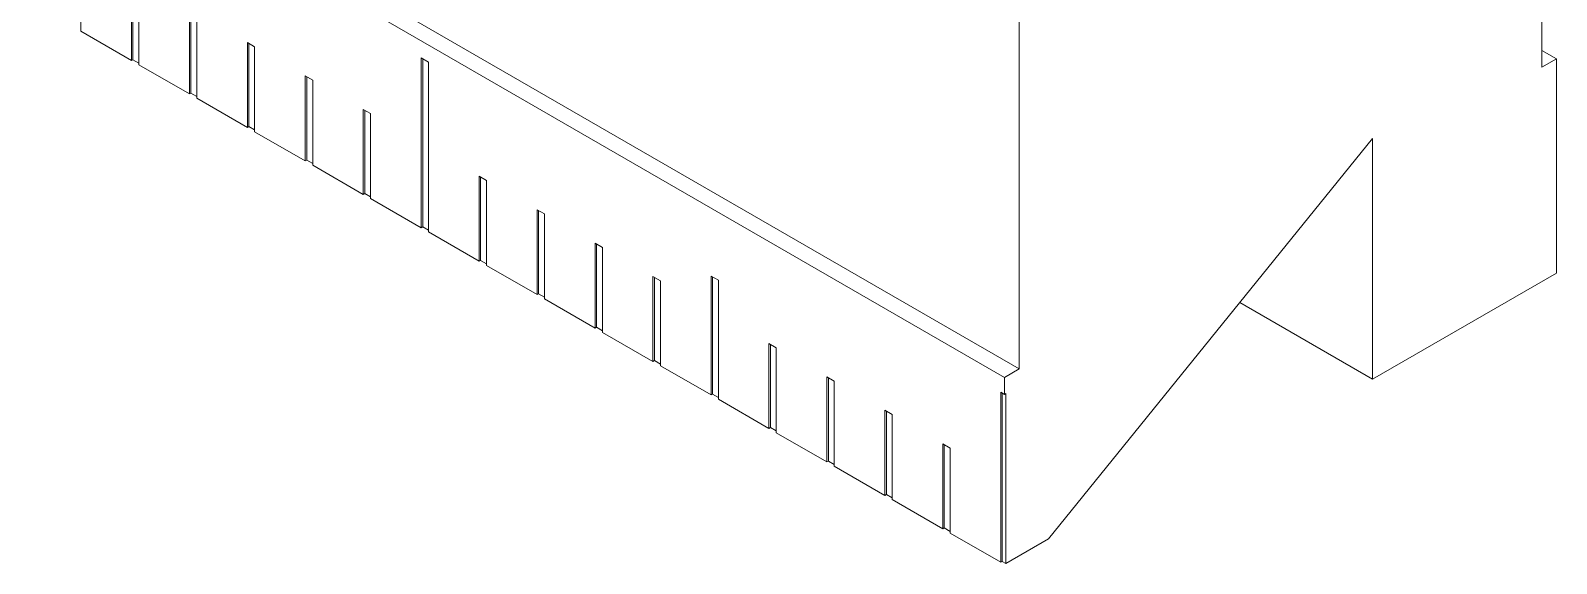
# Model space of a CAD drawing. Header units: millimetres. Extents: x 2 to 278, y 1 to 215.
# Drawn here: x 256.51 to 268.92, y 152.71 to 157.04 of the extents above; entities that cross this region are included whole.
import ezdxf

# ---------------------------------------------------------------- set-up
doc = ezdxf.new("R2010")
doc.units = ezdxf.units.MM

msp = doc.modelspace()

# ---------------------------------------------------------------- linework, layer by layer
at = {"color": 7, "linetype": 'Continuous', "lineweight": 0}
for p, q in [((193.718, 195.04), (264.429, 154.22)), ((193.838, 195.109), (264.548, 154.289)), ((268.799, 163.628), (268.799, 156.743)), ((264.548, 154.289), (264.548, 161.174)), ((257.328, 156.798), (257.328, 157.766)), ((257.34, 156.805), (257.34, 157.759)), ((256.916, 157.036), (256.916, 157.727)), ((257.388, 156.763), (257.388, 157.731)), ((257.799, 156.526), (257.799, 157.217)), ((257.811, 156.533), (257.811, 157.21)), ((257.859, 156.491), (257.859, 157.183)), ((256.916, 157.036), (257.328, 156.798)), ((258.271, 156.945), (258.33, 156.91)), ((258.271, 156.254), (258.271, 156.945)), ((258.282, 156.261), (258.282, 156.938)), ((258.33, 156.219), (258.33, 156.91)), ((257.34, 156.805), (257.328, 156.798)), ((257.34, 156.805), (257.388, 156.777)), ((257.388, 156.763), (257.799, 156.526)), ((259.685, 156.82), (259.745, 156.785)), ((259.685, 155.437), (259.685, 156.82)), ((259.697, 155.444), (259.697, 156.813)), ((259.745, 155.403), (259.745, 156.785)), ((268.799, 156.881), (268.919, 156.812)), ((268.799, 156.743), (268.919, 156.812)), ((268.919, 156.812), (268.919, 155.069)), ((258.742, 156.673), (258.802, 156.638)), ((258.742, 155.982), (258.742, 156.673)), ((258.754, 155.988), (258.754, 156.666)), ((257.811, 156.533), (257.799, 156.526)), ((257.811, 156.533), (257.859, 156.505)), ((258.802, 155.947), (258.802, 156.638)), ((257.859, 156.491), (258.271, 156.254)), ((259.213, 156.401), (259.273, 156.366)), ((259.213, 155.709), (259.213, 156.401)), ((259.225, 155.716), (259.225, 156.394)), ((259.273, 155.675), (259.273, 156.366)), ((258.282, 156.261), (258.271, 156.254)), ((258.282, 156.261), (258.33, 156.233)), ((258.33, 156.219), (258.742, 155.982)), ((267.422, 156.165), (264.788, 152.906)), ((267.422, 154.205), (267.422, 156.165)), ((258.754, 155.988), (258.742, 155.982)), ((258.754, 155.988), (258.802, 155.961)), ((258.802, 155.947), (259.213, 155.709)), ((260.156, 155.856), (260.216, 155.822)), ((260.156, 155.165), (260.156, 155.856)), ((260.168, 155.172), (260.168, 155.85)), ((260.216, 155.131), (260.216, 155.822)), ((259.225, 155.716), (259.213, 155.709)), ((259.225, 155.716), (259.273, 155.689)), ((259.273, 155.675), (259.685, 155.437)), ((260.628, 155.584), (260.687, 155.55)), ((260.628, 154.893), (260.628, 155.584)), ((260.64, 154.9), (260.64, 155.577)), ((260.687, 154.858), (260.687, 155.55)), ((259.697, 155.444), (259.685, 155.437)), ((259.697, 155.444), (259.745, 155.417)), ((259.745, 155.403), (260.156, 155.165)), ((261.099, 155.312), (261.159, 155.278)), ((261.099, 154.621), (261.099, 155.312)), ((261.111, 154.628), (261.111, 155.305)), ((261.159, 154.586), (261.159, 155.278)), ((260.168, 155.172), (260.156, 155.165)), ((260.168, 155.172), (260.216, 155.144)), ((260.216, 155.131), (260.628, 154.893)), ((261.57, 155.04), (261.63, 155.005)), ((261.57, 154.349), (261.57, 155.04)), ((261.582, 154.356), (261.582, 155.033)), ((262.042, 155.044), (262.102, 155.01)), ((262.042, 154.077), (262.042, 155.044)), ((262.054, 154.083), (262.054, 155.038)), ((268.919, 155.069), (267.422, 154.205)), ((261.63, 154.314), (261.63, 155.005)), ((262.102, 154.042), (262.102, 155.01)), ((260.64, 154.9), (260.628, 154.893)), ((260.64, 154.9), (260.687, 154.872)), ((260.687, 154.858), (261.099, 154.621)), ((266.342, 154.829), (267.422, 154.205)), ((261.111, 154.628), (261.099, 154.621)), ((261.111, 154.628), (261.159, 154.6)), ((261.159, 154.586), (261.57, 154.349)), ((262.513, 154.496), (262.573, 154.461)), ((262.513, 153.804), (262.513, 154.496)), ((262.525, 153.811), (262.525, 154.489)), ((262.573, 153.77), (262.573, 154.461)), ((261.582, 154.356), (261.57, 154.349)), ((261.582, 154.356), (261.63, 154.328)), ((261.63, 154.314), (262.042, 154.077)), ((264.429, 154.22), (264.548, 154.289)), ((262.985, 154.224), (263.044, 154.189)), ((262.985, 153.532), (262.985, 154.224)), ((262.997, 153.539), (262.997, 154.217)), ((263.044, 153.498), (263.044, 154.189)), ((264.429, 154.081), (264.429, 154.22)), ((262.054, 154.083), (262.042, 154.077)), ((262.054, 154.083), (262.102, 154.056)), ((262.102, 154.042), (262.513, 153.804)), ((264.399, 154.099), (264.429, 154.081)), ((264.399, 152.716), (264.399, 154.099)), ((264.411, 152.723), (264.411, 154.092)), ((264.429, 154.081), (264.441, 154.088)), ((264.441, 154.088), (264.441, 152.706)), ((263.456, 153.952), (263.516, 153.917)), ((263.456, 153.26), (263.456, 153.952)), ((263.468, 153.267), (263.468, 153.945)), ((263.516, 153.226), (263.516, 153.917)), ((262.525, 153.811), (262.513, 153.804)), ((262.525, 153.811), (262.573, 153.784)), ((262.573, 153.77), (262.985, 153.532)), ((263.927, 153.679), (263.987, 153.645)), ((263.927, 152.988), (263.927, 153.679)), ((263.939, 152.995), (263.939, 153.672)), ((262.997, 153.539), (262.985, 153.532)), ((262.997, 153.539), (263.044, 153.512)), ((263.987, 152.953), (263.987, 153.645)), ((263.044, 153.498), (263.456, 153.26)), ((263.468, 153.267), (263.456, 153.26)), ((263.468, 153.267), (263.516, 153.239)), ((263.516, 153.226), (263.927, 152.988)), ((263.939, 152.995), (263.927, 152.988)), ((263.939, 152.995), (263.987, 152.967)), ((263.987, 152.953), (264.399, 152.716)), ((264.788, 152.906), (264.441, 152.706)), ((264.411, 152.723), (264.399, 152.716)), ((264.411, 152.723), (264.441, 152.706))]:
    msp.add_line(p, q, dxfattribs=at)

doc.saveas('drawing.dxf')
